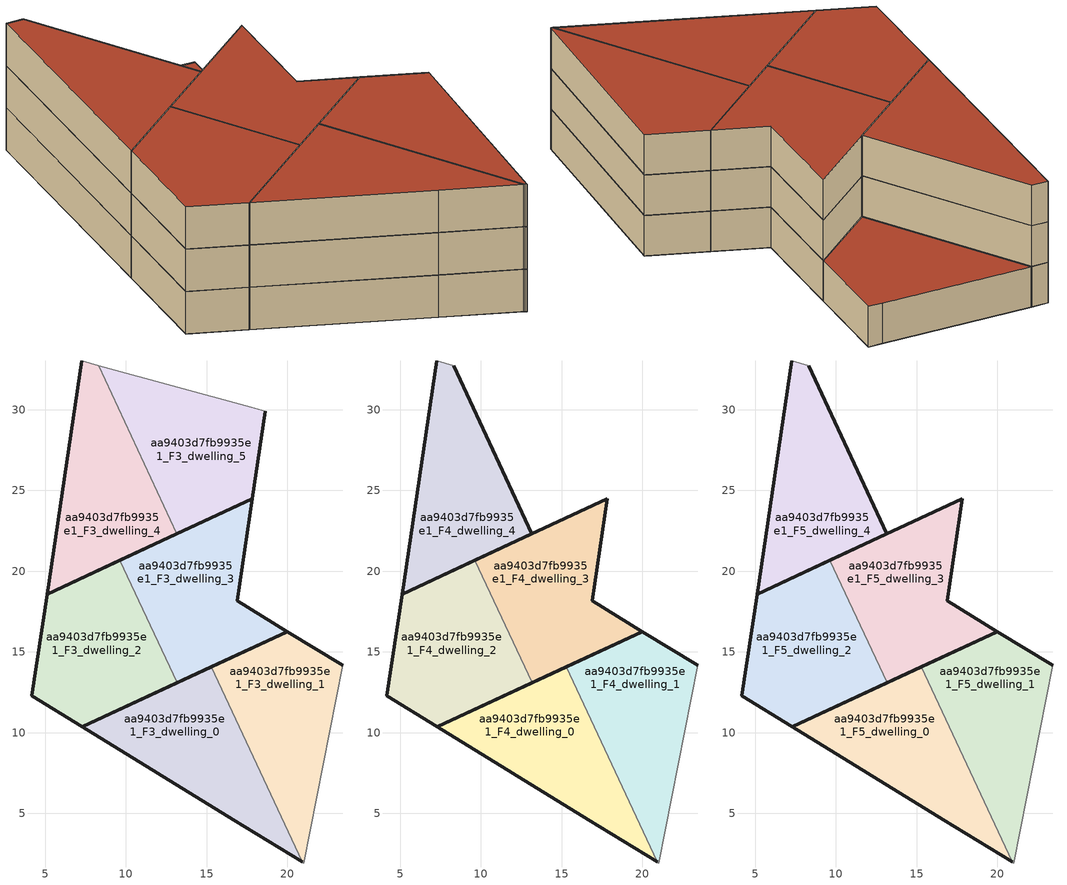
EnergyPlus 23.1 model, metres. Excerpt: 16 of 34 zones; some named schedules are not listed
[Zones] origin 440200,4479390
aa9403d7fb9935e1_F3_dwelling_0
 floor to aa9403d7fb9935e1_F2_dwelling_0 (EU_floor_Construction): 20.92,1.99 15.3,14.07 7.31,10.35 16.65,4.6 z9
 wall outside (EU_wall_Construction): 20.92,1.99 16.65,4.6 7.31,10.35 15.3,14.07 z9:12
 wall to aa9403d7fb9935e1_F3_dwelling_1 (EU_wall_Construction): 15.3,14.07 20.92,1.99 z9:12
aa9403d7fb9935e1_F3_dwelling_1
 floor to aa9403d7fb9935e1_F2_dwelling_1 (EU_floor_Construction): 21.02,1.92 23.43,14.16 20.02,16.26 15.3,14.07 20.92,1.99 z9
 wall outside (EU_wall_Construction): 15.3,14.07 20.02,16.26 23.43,14.16 z9:12
 wall adiabatic (EU_wall_Construction): 23.43,14.16 21.02,1.92 20.92,1.99 z9:12
aa9403d7fb9935e1_F3_dwelling_2
 floor to aa9403d7fb9935e1_F2_dwelling_2 (EU_floor_Construction): 13.17,13.08 9.64,20.68 5.12,18.58 4.18,12.27 7.31,10.35 z9
 wall outside (EU_wall_Construction): 13.17,13.08 7.31,10.35 4.18,12.27 5.12,18.58 9.64,20.68 z9:12
 wall to aa9403d7fb9935e1_F3_dwelling_3 (EU_wall_Construction): 9.64,20.68 13.17,13.08 z9:12
aa9403d7fb9935e1_F3_dwelling_3
 floor to aa9403d7fb9935e1_F2_dwelling_3 (EU_floor_Construction): 20.02,16.26 16.9,18.18 17.84,24.49 9.64,20.68 13.17,13.08 z9
 wall outside (EU_wall_Construction): 9.64,20.68 17.84,24.49 16.9,18.18 20.02,16.26 13.17,13.08 z9:12
aa9403d7fb9935e1_F3_dwelling_4
 floor to aa9403d7fb9935e1_F2_dwelling_4 (EU_floor_Construction): 13.16,22.32 8.32,32.73 7.27,33.02 5.12,18.58 z9
 wall outside (EU_wall_Construction): 13.16,22.32 5.12,18.58 7.27,33.02 z9:12
 wall adiabatic (EU_wall_Construction): 7.27,33.02 8.32,32.73 z9:12
 wall to aa9403d7fb9935e1_F3_dwelling_5 (EU_wall_Construction): 8.32,32.73 13.16,22.32 z9:12
aa9403d7fb9935e1_F3_dwelling_5
 floor to aa9403d7fb9935e1_F2_dwelling_5 (EU_floor_Construction): 17.84,24.49 18.65,29.92 17.76,30.16 8.32,32.73 13.16,22.32 z9
 wall outside (EU_wall_Construction): 18.65,29.92 17.84,24.49 13.16,22.32 z9:12
 wall adiabatic (EU_wall_Construction): 8.32,32.73 17.76,30.16 18.65,29.92 z9:12
 roof outside (EU_roof_Construction): 17.76,30.16 18.65,29.92 17.84,24.49 13.16,22.32 8.32,32.73 z12
aa9403d7fb9935e1_F4_dwelling_0
 floor to aa9403d7fb9935e1_F3_dwelling_0 (EU_floor_Construction): 20.92,1.99 15.3,14.07 7.31,10.35 16.65,4.6 z12
 wall outside (EU_wall_Construction): 20.92,1.99 16.65,4.6 7.31,10.35 15.3,14.07 z12:15
 wall to aa9403d7fb9935e1_F4_dwelling_1 (EU_wall_Construction): 15.3,14.07 20.92,1.99 z12:15
aa9403d7fb9935e1_F4_dwelling_1
 floor to aa9403d7fb9935e1_F3_dwelling_1 (EU_floor_Construction): 21.02,1.92 23.43,14.16 20.02,16.26 15.3,14.07 20.92,1.99 z12
 wall outside (EU_wall_Construction): 15.3,14.07 20.02,16.26 23.43,14.16 z12:15
 wall adiabatic (EU_wall_Construction): 23.43,14.16 21.02,1.92 20.92,1.99 z12:15
aa9403d7fb9935e1_F4_dwelling_2
 floor to aa9403d7fb9935e1_F3_dwelling_2 (EU_floor_Construction): 13.17,13.08 9.64,20.68 5.12,18.58 4.18,12.27 7.31,10.35 z12
 wall outside (EU_wall_Construction): 13.17,13.08 7.31,10.35 4.18,12.27 5.12,18.58 9.64,20.68 z12:15
 wall to aa9403d7fb9935e1_F4_dwelling_3 (EU_wall_Construction): 9.64,20.68 13.17,13.08 z12:15
aa9403d7fb9935e1_F4_dwelling_3
 floor to aa9403d7fb9935e1_F3_dwelling_3 (EU_floor_Construction): 20.02,16.26 16.9,18.18 17.84,24.49 9.64,20.68 13.17,13.08 z12
 wall outside (EU_wall_Construction): 9.64,20.68 17.84,24.49 16.9,18.18 20.02,16.26 13.17,13.08 z12:15
aa9403d7fb9935e1_F4_dwelling_4
 floor to aa9403d7fb9935e1_F3_dwelling_4 (EU_floor_Construction): 13.16,22.32 8.32,32.73 7.27,33.02 5.12,18.58 z12
 wall outside (EU_wall_Construction): 8.32,32.73 13.16,22.32 5.12,18.58 7.27,33.02 z12:15
 wall adiabatic (EU_wall_Construction): 7.27,33.02 8.32,32.73 z12:15
aa9403d7fb9935e1_F5_dwelling_0
 floor to aa9403d7fb9935e1_F4_dwelling_0 (EU_floor_Construction): 20.92,1.99 15.3,14.07 7.31,10.35 16.65,4.6 z15
 wall outside (EU_wall_Construction): 20.92,1.99 16.65,4.6 7.31,10.35 15.3,14.07 z15:18
 wall to aa9403d7fb9935e1_F5_dwelling_1 (EU_wall_Construction): 15.3,14.07 20.92,1.99 z15:18
 roof outside (EU_roof_Construction): 15.3,14.07 20.92,1.99 16.65,4.6 7.31,10.35 z18
aa9403d7fb9935e1_F5_dwelling_1
 floor to aa9403d7fb9935e1_F4_dwelling_1 (EU_floor_Construction): 21.02,1.92 23.43,14.16 20.02,16.26 15.3,14.07 20.92,1.99 z15
 wall outside (EU_wall_Construction): 15.3,14.07 20.02,16.26 23.43,14.16 z15:18
 wall adiabatic (EU_wall_Construction): 23.43,14.16 21.02,1.92 20.92,1.99 z15:18
 roof outside (EU_roof_Construction): 23.43,14.16 21.02,1.92 20.92,1.99 15.3,14.07 20.02,16.26 z18
aa9403d7fb9935e1_F5_dwelling_2
 floor to aa9403d7fb9935e1_F4_dwelling_2 (EU_floor_Construction): 13.17,13.08 9.64,20.68 5.12,18.58 4.18,12.27 7.31,10.35 z15
 wall outside (EU_wall_Construction): 13.17,13.08 7.31,10.35 4.18,12.27 5.12,18.58 9.64,20.68 z15:18
 wall to aa9403d7fb9935e1_F5_dwelling_3 (EU_wall_Construction): 9.64,20.68 13.17,13.08 z15:18
 roof outside (EU_roof_Construction): 9.64,20.68 13.17,13.08 7.31,10.35 4.18,12.27 5.12,18.58 z18
aa9403d7fb9935e1_F5_dwelling_3
 floor to aa9403d7fb9935e1_F4_dwelling_3 (EU_floor_Construction): 20.02,16.26 16.9,18.18 17.84,24.49 9.64,20.68 13.17,13.08 z15
 wall outside (EU_wall_Construction): 9.64,20.68 17.84,24.49 16.9,18.18 20.02,16.26 13.17,13.08 z15:18
 roof outside (EU_roof_Construction): 17.84,24.49 16.9,18.18 20.02,16.26 13.17,13.08 9.64,20.68 z18
aa9403d7fb9935e1_F5_dwelling_4
 floor to aa9403d7fb9935e1_F4_dwelling_4 (EU_floor_Construction): 13.16,22.32 8.32,32.73 7.27,33.02 5.12,18.58 z15
 wall outside (EU_wall_Construction): 8.32,32.73 13.16,22.32 5.12,18.58 7.27,33.02 z15:18
 wall adiabatic (EU_wall_Construction): 7.27,33.02 8.32,32.73 z15:18
 roof outside (EU_roof_Construction): 8.32,32.73 13.16,22.32 5.12,18.58 7.27,33.02 z18
[Building]
EU S2 Campaign: North Axis=0; Terrain=City; Solar Distribution=FullExterior
[Site:Location]
Madrid: Latitude=40.5; Longitude=-3.5; Time Zone=1; Elevation=609
[SizingPeriod:WeatherFileDays]
AnnualSizingPeriod: Begin Month=1; Begin Day of Month=1; End Month=12; End Day of Month=31; Day of Week for Start Day=Monday; Use Weather File Daylight Saving Period=No; Use Weather File Rain and Snow Indicators=No
[MATERIAL]
EU_InternalMass_Material: Roughness=MediumRough; Thickness=0.1; Conductivity=1; Density=1800; Specific Heat=900; Thermal Absorptance=0.9; Solar Absorptance=0.7; Visible Absorptance=0.7
[MATERIAL:NOMASS] Roughness=MediumRough; Thermal Absorptance=0.9; Solar Absorptance=0.7; Visible Absorptance=0.7
Name | Thermal Resistance
EU_wall_NoMass; EU_roof_NoMass | 2.16768
EU_floor_NoMass | 1.14339
[CONSTRUCTION]
EU_wall_Construction: EU_wall_NoMass
EU_roof_Construction: EU_roof_NoMass
EU_floor_Construction: EU_floor_NoMass
EU_InternalMass_Construction: EU_InternalMass_Material
[ZONE] Type=1; Multiplier=1; Ceiling Height=autocalculate; Floor Area=autocalculate; Part of Total Floor Area=Yes
Name | Volume
aa9403d7fb9935e1_F3_dwelling_0; aa9403d7fb9935e1_F4_dwelling_0; aa9403d7fb9935e1_F5_dwelling_0 | 176.343
aa9403d7fb9935e1_F3_dwelling_1; aa9403d7fb9935e1_F4_dwelling_1; aa9403d7fb9935e1_F5_dwelling_1 | 176.318
aa9403d7fb9935e1_F3_dwelling_2; aa9403d7fb9935e1_F4_dwelling_2; aa9403d7fb9935e1_F5_dwelling_2 | 176.321
aa9403d7fb9935e1_F3_dwelling_3; aa9403d7fb9935e1_F4_dwelling_3; aa9403d7fb9935e1_F5_dwelling_3 | 176.305
aa9403d7fb9935e1_F3_dwelling_4; aa9403d7fb9935e1_F4_dwelling_4; aa9403d7fb9935e1_F5_dwelling_4 | 176.322
aa9403d7fb9935e1_F3_dwelling_5 | 176.311
[INTERNALMASS] Construction=EU_InternalMass_Construction
Name | Zone or ZoneList | Surface Area
aa9403d7fb9935e1_F3_dwelling_0_EU_InternalMass | aa9403d7fb9935e1_F3_dwelling_0 | 58.7687
aa9403d7fb9935e1_F3_dwelling_1_EU_InternalMass | aa9403d7fb9935e1_F3_dwelling_1 | 58.7722
aa9403d7fb9935e1_F3_dwelling_2_EU_InternalMass | aa9403d7fb9935e1_F3_dwelling_2 | 58.775
aa9403d7fb9935e1_F3_dwelling_3_EU_InternalMass | aa9403d7fb9935e1_F3_dwelling_3 | 58.768
aa9403d7fb9935e1_F3_dwelling_4_EU_InternalMass | aa9403d7fb9935e1_F3_dwelling_4 | 58.7721
aa9403d7fb9935e1_F3_dwelling_5_EU_InternalMass | aa9403d7fb9935e1_F3_dwelling_5 | 58.7691
aa9403d7fb9935e1_F4_dwelling_0_EU_InternalMass | aa9403d7fb9935e1_F4_dwelling_0 | 70.527
aa9403d7fb9935e1_F4_dwelling_1_EU_InternalMass | aa9403d7fb9935e1_F4_dwelling_1 | 70.5228
aa9403d7fb9935e1_F4_dwelling_2_EU_InternalMass | aa9403d7fb9935e1_F4_dwelling_2 | 70.5275
aa9403d7fb9935e1_F4_dwelling_3_EU_InternalMass | aa9403d7fb9935e1_F4_dwelling_3 | 70.5324
aa9403d7fb9935e1_F4_dwelling_4_EU_InternalMass | aa9403d7fb9935e1_F4_dwelling_4 | 70.5248
aa9403d7fb9935e1_F5_dwelling_0_EU_InternalMass | aa9403d7fb9935e1_F5_dwelling_0 | 70.527
aa9403d7fb9935e1_F5_dwelling_1_EU_InternalMass | aa9403d7fb9935e1_F5_dwelling_1 | 70.5228
aa9403d7fb9935e1_F5_dwelling_2_EU_InternalMass | aa9403d7fb9935e1_F5_dwelling_2 | 70.5275
aa9403d7fb9935e1_F5_dwelling_3_EU_InternalMass | aa9403d7fb9935e1_F5_dwelling_3 | 70.5324
aa9403d7fb9935e1_F5_dwelling_4_EU_InternalMass | aa9403d7fb9935e1_F5_dwelling_4 | 70.5248
[OTHEREQUIPMENT] Fuel Type=Electricity; Design Level Calculation Method=Watts/Area; Power per Zone Floor Area=1; Fraction Latent=0; Fraction Radiant=0; Fraction Lost=0; Carbon Dioxide Generation Rate=0; EndUse Subcategory=EU_Step8_InternalGains
Name | Zone or ZoneList or Space or SpaceList | Schedule
EU_Step8_InternalGain_aa9403d7fb9935e1_F3_dwelling_0_f000 | aa9403d7fb9935e1_F3_dwelling_0 | EU_Step8_GainSchedule_aa9403d7fb9935e1_F3_dwelling_0_f000
EU_Step8_InternalGain_aa9403d7fb9935e1_F3_dwelling_1_f000 | aa9403d7fb9935e1_F3_dwelling_1 | EU_Step8_GainSchedule_aa9403d7fb9935e1_F3_dwelling_1_f000
EU_Step8_InternalGain_aa9403d7fb9935e1_F3_dwelling_2_f000 | aa9403d7fb9935e1_F3_dwelling_2 | EU_Step8_GainSchedule_aa9403d7fb9935e1_F3_dwelling_2_f000
EU_Step8_InternalGain_aa9403d7fb9935e1_F3_dwelling_3_f000 | aa9403d7fb9935e1_F3_dwelling_3 | EU_Step8_GainSchedule_aa9403d7fb9935e1_F3_dwelling_3_f000
EU_Step8_InternalGain_aa9403d7fb9935e1_F3_dwelling_4_f000 | aa9403d7fb9935e1_F3_dwelling_4 | EU_Step8_GainSchedule_aa9403d7fb9935e1_F3_dwelling_4_f000
EU_Step8_InternalGain_aa9403d7fb9935e1_F3_dwelling_5_f000 | aa9403d7fb9935e1_F3_dwelling_5 | EU_Step8_GainSchedule_aa9403d7fb9935e1_F3_dwelling_5_f000
EU_Step8_InternalGain_aa9403d7fb9935e1_F4_dwelling_0_f000 | aa9403d7fb9935e1_F4_dwelling_0 | EU_Step8_GainSchedule_aa9403d7fb9935e1_F4_dwelling_0_f000
EU_Step8_InternalGain_aa9403d7fb9935e1_F4_dwelling_1_f000 | aa9403d7fb9935e1_F4_dwelling_1 | EU_Step8_GainSchedule_aa9403d7fb9935e1_F4_dwelling_1_f000
EU_Step8_InternalGain_aa9403d7fb9935e1_F4_dwelling_2_f000 | aa9403d7fb9935e1_F4_dwelling_2 | EU_Step8_GainSchedule_aa9403d7fb9935e1_F4_dwelling_2_f000
EU_Step8_InternalGain_aa9403d7fb9935e1_F4_dwelling_3_f000 | aa9403d7fb9935e1_F4_dwelling_3 | EU_Step8_GainSchedule_aa9403d7fb9935e1_F4_dwelling_3_f000
EU_Step8_InternalGain_aa9403d7fb9935e1_F4_dwelling_4_f000 | aa9403d7fb9935e1_F4_dwelling_4 | EU_Step8_GainSchedule_aa9403d7fb9935e1_F4_dwelling_4_f000
EU_Step8_InternalGain_aa9403d7fb9935e1_F5_dwelling_0_f000 | aa9403d7fb9935e1_F5_dwelling_0 | EU_Step8_GainSchedule_aa9403d7fb9935e1_F5_dwelling_0_f000
EU_Step8_InternalGain_aa9403d7fb9935e1_F5_dwelling_1_f000 | aa9403d7fb9935e1_F5_dwelling_1 | EU_Step8_GainSchedule_aa9403d7fb9935e1_F5_dwelling_1_f000
EU_Step8_InternalGain_aa9403d7fb9935e1_F5_dwelling_2_f000 | aa9403d7fb9935e1_F5_dwelling_2 | EU_Step8_GainSchedule_aa9403d7fb9935e1_F5_dwelling_2_f000
EU_Step8_InternalGain_aa9403d7fb9935e1_F5_dwelling_3_f000 | aa9403d7fb9935e1_F5_dwelling_3 | EU_Step8_GainSchedule_aa9403d7fb9935e1_F5_dwelling_3_f000
EU_Step8_InternalGain_aa9403d7fb9935e1_F5_dwelling_4_f000 | aa9403d7fb9935e1_F5_dwelling_4 | EU_Step8_GainSchedule_aa9403d7fb9935e1_F5_dwelling_4_f000
[ZONEVENTILATION:DESIGNFLOWRATE] Schedule=EU_AlwaysOn; Design Flow Rate Calculation Method=AirChanges/Hour; Air Changes per Hour=0.480546; Ventilation Type=Natural; Fan Pressure Rise=0; Fan Total Efficiency=1; Constant Term Coefficient=1; Temperature Term Coefficient=0; Velocity Term Coefficient=0; Velocity Squared Term Coefficient=0; Minimum Indoor Temperature=-100; Maximum Indoor Temperature=100; Delta Temperature=-100; Minimum Outdoor Temperature=-100; Maximum Outdoor Temperature=100; Maximum Wind Speed=40
Name | Zone or ZoneList or Space or SpaceList
EU_ConstantAir_aa9403d7fb9935e1_F3_dwelling_0 | aa9403d7fb9935e1_F3_dwelling_0
EU_ConstantAir_aa9403d7fb9935e1_F3_dwelling_1 | aa9403d7fb9935e1_F3_dwelling_1
EU_ConstantAir_aa9403d7fb9935e1_F3_dwelling_2 | aa9403d7fb9935e1_F3_dwelling_2
EU_ConstantAir_aa9403d7fb9935e1_F3_dwelling_3 | aa9403d7fb9935e1_F3_dwelling_3
EU_ConstantAir_aa9403d7fb9935e1_F3_dwelling_4 | aa9403d7fb9935e1_F3_dwelling_4
EU_ConstantAir_aa9403d7fb9935e1_F3_dwelling_5 | aa9403d7fb9935e1_F3_dwelling_5
EU_ConstantAir_aa9403d7fb9935e1_F4_dwelling_0 | aa9403d7fb9935e1_F4_dwelling_0
EU_ConstantAir_aa9403d7fb9935e1_F4_dwelling_1 | aa9403d7fb9935e1_F4_dwelling_1
EU_ConstantAir_aa9403d7fb9935e1_F4_dwelling_2 | aa9403d7fb9935e1_F4_dwelling_2
EU_ConstantAir_aa9403d7fb9935e1_F4_dwelling_3 | aa9403d7fb9935e1_F4_dwelling_3
EU_ConstantAir_aa9403d7fb9935e1_F4_dwelling_4 | aa9403d7fb9935e1_F4_dwelling_4
EU_ConstantAir_aa9403d7fb9935e1_F5_dwelling_0 | aa9403d7fb9935e1_F5_dwelling_0
EU_ConstantAir_aa9403d7fb9935e1_F5_dwelling_1 | aa9403d7fb9935e1_F5_dwelling_1
EU_ConstantAir_aa9403d7fb9935e1_F5_dwelling_2 | aa9403d7fb9935e1_F5_dwelling_2
EU_ConstantAir_aa9403d7fb9935e1_F5_dwelling_3 | aa9403d7fb9935e1_F5_dwelling_3
EU_ConstantAir_aa9403d7fb9935e1_F5_dwelling_4 | aa9403d7fb9935e1_F5_dwelling_4
[HVACTEMPLATE:ZONE:IDEALLOADSAIRSYSTEM] System Availability Schedule=EU_AlwaysOn; Maximum Heating Supply Air Temperature=50; Minimum Cooling Supply Air Temperature=13; Maximum Heating Supply Air Humidity Ratio=0.0156; Minimum Cooling Supply Air Humidity Ratio=0.0077; Heating Limit=NoLimit; Cooling Limit=NoLimit; Heating Availability Schedule=EU_AlwaysOn; Cooling Availability Schedule=EU_CoolingOff; Dehumidification Control Type=ConstantSensibleHeatRatio; Cooling Sensible Heat Ratio=0.7; Dehumidification Setpoint=60; Humidification Control Type=None; Humidification Setpoint=30; Outdoor Air Method=None; Outdoor Air Flow Rate per Person=0.00944; Outdoor Air Flow Rate per Zone Floor Area=0; Outdoor Air Flow Rate per Zone=0; Demand Controlled Ventilation Type=None; Outdoor Air Economizer Type=NoEconomizer; Heat Recovery Type=None; Sensible Heat Recovery Effectiveness=0.7; Latent Heat Recovery Effectiveness=0.65
Name | Template Thermostat
aa9403d7fb9935e1_F3_dwelling_0 | EU_HeatOnly_aa9403d7fb9935e1_F3_dwelling_0
aa9403d7fb9935e1_F3_dwelling_1 | EU_HeatOnly_aa9403d7fb9935e1_F3_dwelling_1
aa9403d7fb9935e1_F3_dwelling_2 | EU_HeatOnly_aa9403d7fb9935e1_F3_dwelling_2
aa9403d7fb9935e1_F3_dwelling_3 | EU_HeatOnly_aa9403d7fb9935e1_F3_dwelling_3
aa9403d7fb9935e1_F3_dwelling_4 | EU_HeatOnly_aa9403d7fb9935e1_F3_dwelling_4
aa9403d7fb9935e1_F3_dwelling_5 | EU_HeatOnly_aa9403d7fb9935e1_F3_dwelling_5
aa9403d7fb9935e1_F4_dwelling_0 | EU_HeatOnly_aa9403d7fb9935e1_F4_dwelling_0
aa9403d7fb9935e1_F4_dwelling_1 | EU_HeatOnly_aa9403d7fb9935e1_F4_dwelling_1
aa9403d7fb9935e1_F4_dwelling_2 | EU_HeatOnly_aa9403d7fb9935e1_F4_dwelling_2
aa9403d7fb9935e1_F4_dwelling_3 | EU_HeatOnly_aa9403d7fb9935e1_F4_dwelling_3
aa9403d7fb9935e1_F4_dwelling_4 | EU_HeatOnly_aa9403d7fb9935e1_F4_dwelling_4
aa9403d7fb9935e1_F5_dwelling_0 | EU_HeatOnly_aa9403d7fb9935e1_F5_dwelling_0
aa9403d7fb9935e1_F5_dwelling_1 | EU_HeatOnly_aa9403d7fb9935e1_F5_dwelling_1
aa9403d7fb9935e1_F5_dwelling_2 | EU_HeatOnly_aa9403d7fb9935e1_F5_dwelling_2
aa9403d7fb9935e1_F5_dwelling_3 | EU_HeatOnly_aa9403d7fb9935e1_F5_dwelling_3
aa9403d7fb9935e1_F5_dwelling_4 | EU_HeatOnly_aa9403d7fb9935e1_F5_dwelling_4
[SIZING:ZONE] Zone Cooling Design Supply Air Temperature Input Method=SupplyAirTemperature; Zone Cooling Design Supply Air Temperature=13; Zone Heating Design Supply Air Temperature Input Method=SupplyAirTemperature; Zone Heating Design Supply Air Temperature=50; Zone Cooling Design Supply Air Humidity Ratio=0.008; Zone Heating Design Supply Air Humidity Ratio=0.008; Cooling Design Air Flow Method=DesignDay; Cooling Design Air Flow Rate=0; Cooling Minimum Air Flow per Zone Floor Area=0.000762; Cooling Minimum Air Flow=0; Cooling Minimum Air Flow Fraction=0.2; Heating Design Air Flow Method=DesignDay; Heating Design Air Flow Rate=0; Heating Maximum Air Flow per Zone Floor Area=0.002032; Heating Maximum Air Flow=0.141576; Heating Maximum Air Flow Fraction=0.3; Account for Dedicated Outdoor Air System=No; Dedicated Outdoor Air System Control Strategy=NeutralSupplyAir; Dedicated Outdoor Air Low Setpoint Temperature for Design=autosize; Dedicated Outdoor Air High Setpoint Temperature for Design=autosize; Zone Load Sizing Method=Sensible Load Only No Latent Load; Zone Latent Cooling Design Supply Air Humidity Ratio Input Method=HumidityRatioDifference; Zone Cooling Design Supply Air Humidity Ratio Difference=0.005; Zone Latent Heating Design Supply Air Humidity Ratio Input Method=HumidityRatioDifference; Zone Humidification Design Supply Air Humidity Ratio Difference=0.005
aa9403d7fb9935e1_F3_dwelling_0; aa9403d7fb9935e1_F3_dwelling_1; aa9403d7fb9935e1_F3_dwelling_2; aa9403d7fb9935e1_F3_dwelling_3; aa9403d7fb9935e1_F3_dwelling_4; aa9403d7fb9935e1_F3_dwelling_5; aa9403d7fb9935e1_F4_dwelling_0; aa9403d7fb9935e1_F4_dwelling_1; aa9403d7fb9935e1_F4_dwelling_2; aa9403d7fb9935e1_F4_dwelling_3; aa9403d7fb9935e1_F4_dwelling_4; aa9403d7fb9935e1_F5_dwelling_0; aa9403d7fb9935e1_F5_dwelling_1; aa9403d7fb9935e1_F5_dwelling_2; aa9403d7fb9935e1_F5_dwelling_3; aa9403d7fb9935e1_F5_dwelling_4
[SCHEDULE:FILE] Column Number=1; Rows to Skip at Top=0; Number of Hours of Data=8760; Column Separator=Comma; Interpolate to Timestep=No; Minutes per Item=60; Adjust Schedule for Daylight Savings=Yes
Name | File
EU_Step8_GainSchedule_aa9403d7fb9935e1_F3_dwelling_0_f000 | ../../schedules/aa9403d7fb9935e1/aa9403d7fb9935e1_F3_dwelling_0_f000_gain.csv
EU_Step8_GainSchedule_aa9403d7fb9935e1_F3_dwelling_1_f000 | ../../schedules/aa9403d7fb9935e1/aa9403d7fb9935e1_F3_dwelling_1_f000_gain.csv
EU_Step8_GainSchedule_aa9403d7fb9935e1_F3_dwelling_2_f000 | ../../schedules/aa9403d7fb9935e1/aa9403d7fb9935e1_F3_dwelling_2_f000_gain.csv
EU_Step8_GainSchedule_aa9403d7fb9935e1_F3_dwelling_3_f000 | ../../schedules/aa9403d7fb9935e1/aa9403d7fb9935e1_F3_dwelling_3_f000_gain.csv
EU_Step8_GainSchedule_aa9403d7fb9935e1_F3_dwelling_4_f000 | ../../schedules/aa9403d7fb9935e1/aa9403d7fb9935e1_F3_dwelling_4_f000_gain.csv
EU_Step8_GainSchedule_aa9403d7fb9935e1_F3_dwelling_5_f000 | ../../schedules/aa9403d7fb9935e1/aa9403d7fb9935e1_F3_dwelling_5_f000_gain.csv
EU_Step8_GainSchedule_aa9403d7fb9935e1_F4_dwelling_0_f000 | ../../schedules/aa9403d7fb9935e1/aa9403d7fb9935e1_F4_dwelling_0_f000_gain.csv
EU_Step8_GainSchedule_aa9403d7fb9935e1_F4_dwelling_1_f000 | ../../schedules/aa9403d7fb9935e1/aa9403d7fb9935e1_F4_dwelling_1_f000_gain.csv
EU_Step8_GainSchedule_aa9403d7fb9935e1_F4_dwelling_2_f000 | ../../schedules/aa9403d7fb9935e1/aa9403d7fb9935e1_F4_dwelling_2_f000_gain.csv
